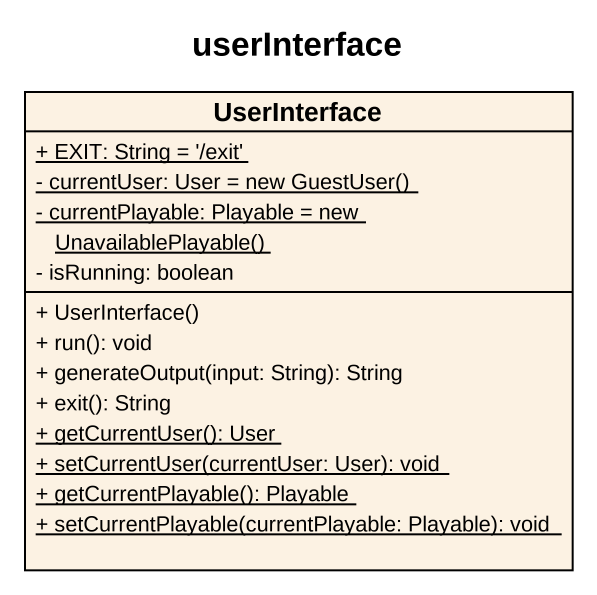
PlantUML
@startuml
title userInterface
hide circle
hide empty members
skinparam classAttributeIconSize 0
class UserInterface {
  {static} + EXIT: String = '/exit'
  {static} {field} - currentUser: User = new GuestUser()
  {static} {field} - currentPlayable: Playable = new UnavailablePlayable()
  - isRunning: boolean
  + UserInterface()
  + run(): void
  + generateOutput(input: String): String
  + exit(): String
  {static} + getCurrentUser(): User
  {static} + setCurrentUser(currentUser: User): void
  {static} + getCurrentPlayable(): Playable
  {static} + setCurrentPlayable(currentPlayable: Playable): void
}
@enduml
